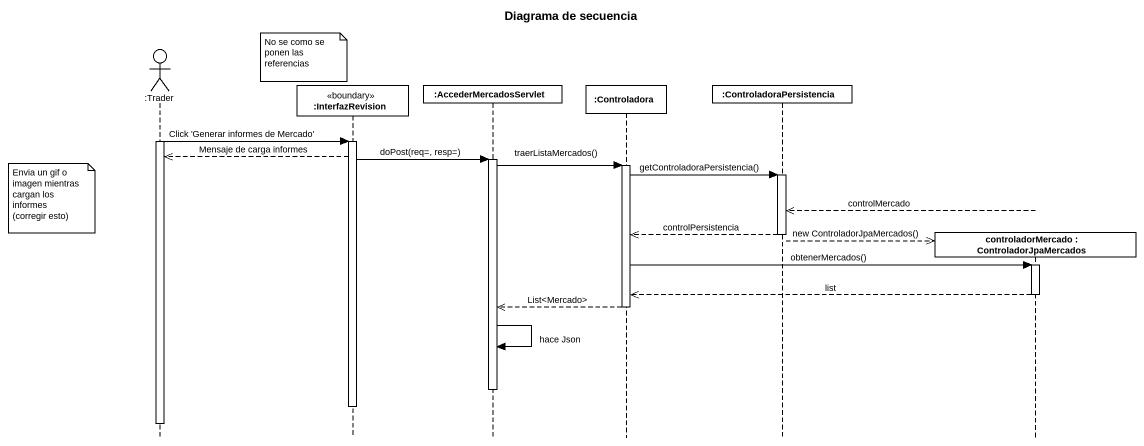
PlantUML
@startuml
title Diagrama de secuencia
hide footbox
actor ":Trader" as Trader
participant ":InterfazRevision" as InterfazRevision <<boundary>>
participant ":AccederMercadosServlet" as AccederMercadosServlet
participant ":Controladora" as Controladora
participant ":ControladoraPersistencia" as ControladoraPersistencia
participant "controladorMercado : ControladorJpaMercados" as controladorMercado

note left of InterfazRevision : No se como se ponen las referencias
activate Trader
Trader -> InterfazRevision : Click 'Generar informes de Mercado'
activate InterfazRevision
InterfazRevision -->> Trader : Mensaje de carga informes
InterfazRevision -> AccederMercadosServlet : doPost(req=, resp=)
activate AccederMercadosServlet
AccederMercadosServlet -> Controladora : traerListaMercados()
activate Controladora
Controladora -> ControladoraPersistencia : getControladoraPersistencia()
activate ControladoraPersistencia
note left of Trader
  Envia un gif o imagen mientras cargan los informes
  (corregir esto)
end note
controladorMercado -->> ControladoraPersistencia : controlMercado
ControladoraPersistencia -->> Controladora : controlPersistencia
deactivate ControladoraPersistencia
ControladoraPersistencia -->> controladorMercado ** : new ControladorJpaMercados()
Controladora -> controladorMercado : obtenerMercados()
activate controladorMercado
controladorMercado -->> Controladora : list
deactivate controladorMercado
Controladora -->> AccederMercadosServlet : List<Mercado>
deactivate Controladora
AccederMercadosServlet -> AccederMercadosServlet : hace Json
deactivate AccederMercadosServlet
deactivate InterfazRevision
deactivate Trader
@enduml
